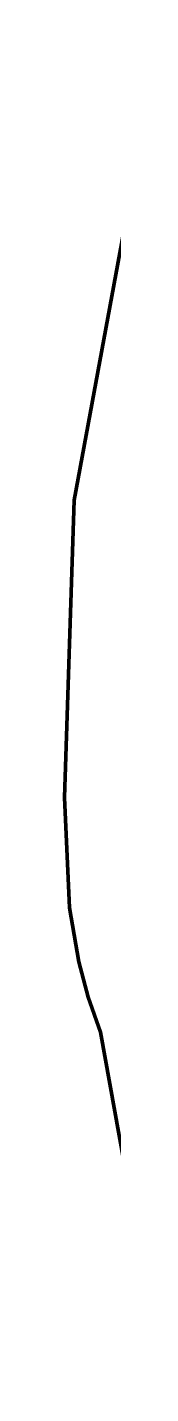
# Model space of a CAD drawing. Header units: millimetres. Extents: x 0 to 7.9, y 0 to 11.
# Drawn here: x 2.1514 to 2.1673, y 8.0125 to 8.4599 of the extents above; entities that cross this region are included whole.
import ezdxf

# ---------------------------------------------------------------- set-up
doc = ezdxf.new("R2010")
doc.units = ezdxf.units.MM
doc.layers.add('color#010101ff', color=7, linetype='CONTINUOUS', lineweight=100)
doc.layers.add('color#ffffffff', color=7, linetype='CONTINUOUS', lineweight=100)

msp = doc.modelspace()

# ---------------------------------------------------------------- linework, layer by layer
at = {"layer": 'color#010101ff'}
for p, q in [((2.15448, 8.30504), (2.18296, 8.45989)), ((2.15136, 8.20772), (2.15448, 8.30504)), ((2.15298, 8.17157), (2.15136, 8.20772)), ((2.15598, 8.15389), (2.15298, 8.17157)), ((2.15906, 8.1423), (2.15598, 8.15389)), ((2.16313, 8.13089), (2.15906, 8.1423)), ((2.18442, 8.01245), (2.16313, 8.13089))]:
    msp.add_line(p, q, dxfattribs=at)
at = {"layer": 'color#ffffffff'}
for p, q in [((2.18296, 8.45989), (2.15448, 8.30504)), ((2.15448, 8.30504), (2.15136, 8.20772)), ((2.15136, 8.20772), (2.15298, 8.17157)), ((2.15298, 8.17157), (2.15598, 8.15389)), ((2.15598, 8.15389), (2.15906, 8.1423)), ((2.15906, 8.1423), (2.16313, 8.13089)), ((2.16313, 8.13089), (2.18442, 8.01245))]:
    msp.add_line(p, q, dxfattribs=at)

doc.saveas('drawing.dxf')
